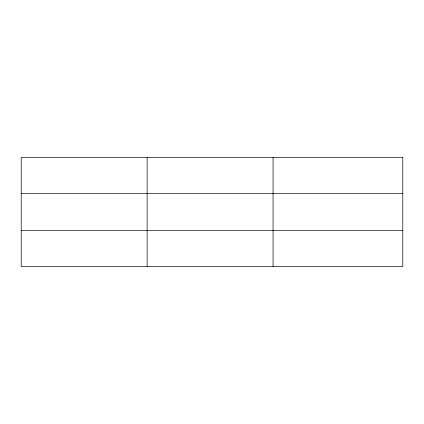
<?xml version="1.0" encoding="UTF-8"?>
<svg xmlns="http://www.w3.org/2000/svg" width="424" height="424" viewBox="0 0 424 424"><rect width="100%" height="100%" fill="white"/><g stroke="black" fill="none" stroke-linecap="round" stroke-linejoin="round"><path stroke-width="0.64" d="M147.128 157.458L147.128 266.542M273.056 157.458L273.056 266.542M21.2 193.455L402.8 193.455M21.2 230.545L402.8 230.545M402.8 157.458L402.8 266.542L21.2 266.542L21.2 157.458L402.8 157.458"/></g></svg>
